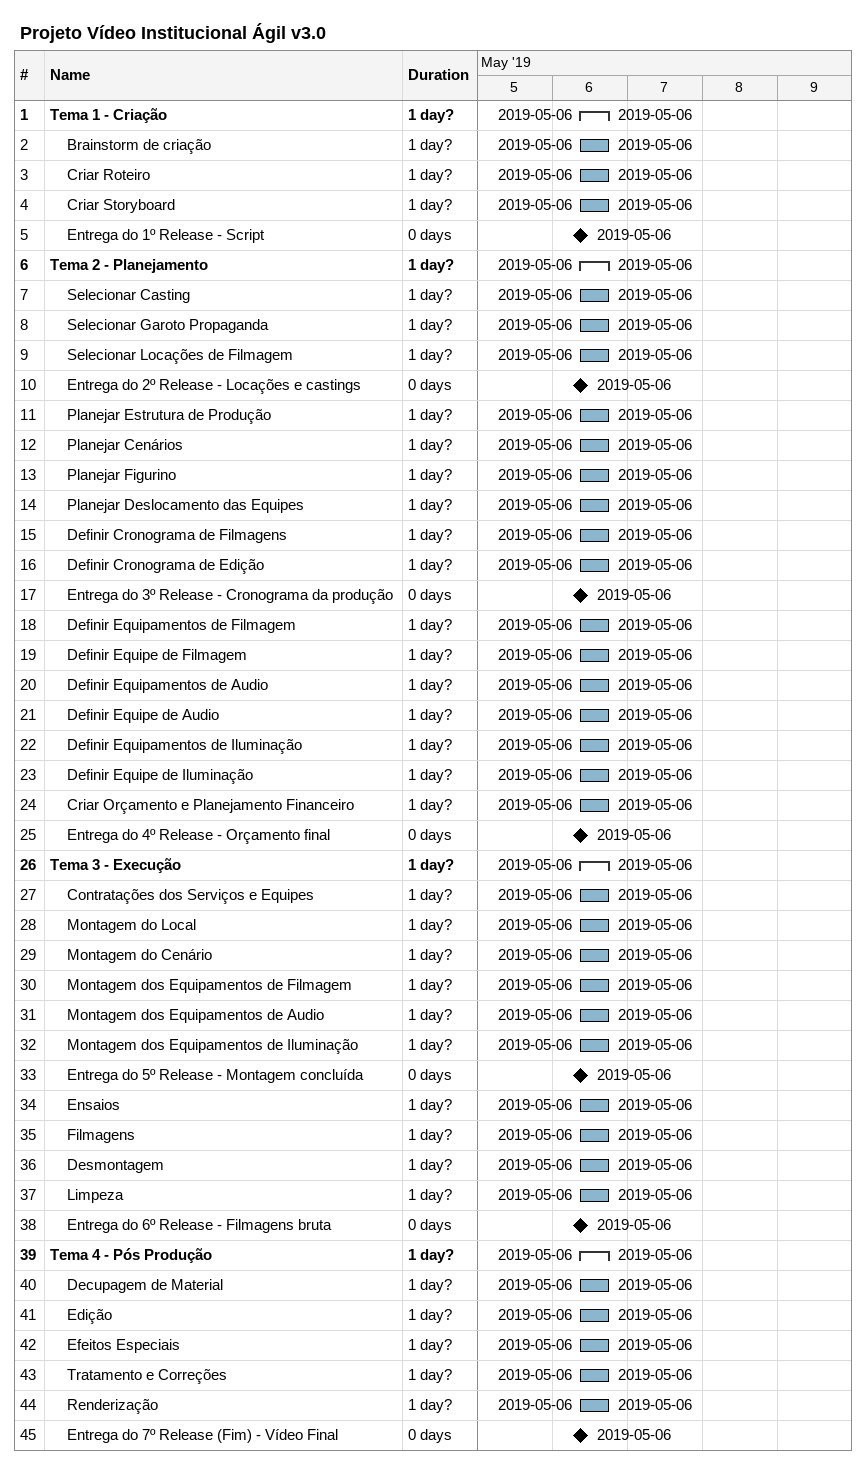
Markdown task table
Projeto Vídeo Institucional Ágil v3.0

| ID | Level | Task | Duration | Start | Finish |
|---|---|---|---|---|---|
| 1 | 1 | **Tema 1 - Criação** | 1d? | 2019-05-06 | 2019-05-06 |
| 2 | 2 | Brainstorm de criação | 1d? | 2019-05-06 | 2019-05-06 |
| 3 | 2 | Criar Roteiro | 1d? | 2019-05-06 | 2019-05-06 |
| 4 | 2 | Criar Storyboard | 1d? | 2019-05-06 | 2019-05-06 |
| 5 | 2 | Entrega do 1º Release - Script | 0d | 2019-05-06 | 2019-05-06 |
| 6 | 1 | **Tema 2 - Planejamento** | 1d? | 2019-05-06 | 2019-05-06 |
| 7 | 2 | Selecionar Casting | 1d? | 2019-05-06 | 2019-05-06 |
| 8 | 2 | Selecionar Garoto Propaganda | 1d? | 2019-05-06 | 2019-05-06 |
| 9 | 2 | Selecionar Locações de Filmagem | 1d? | 2019-05-06 | 2019-05-06 |
| 10 | 2 | Entrega do 2º Release - Locações e castings | 0d | 2019-05-06 | 2019-05-06 |
| 11 | 2 | Planejar Estrutura de Produção | 1d? | 2019-05-06 | 2019-05-06 |
| 12 | 2 | Planejar Cenários | 1d? | 2019-05-06 | 2019-05-06 |
| 13 | 2 | Planejar Figurino | 1d? | 2019-05-06 | 2019-05-06 |
| 14 | 2 | Planejar Deslocamento das Equipes | 1d? | 2019-05-06 | 2019-05-06 |
| 15 | 2 | Definir Cronograma de Filmagens | 1d? | 2019-05-06 | 2019-05-06 |
| 16 | 2 | Definir Cronograma de Edição | 1d? | 2019-05-06 | 2019-05-06 |
| 17 | 2 | Entrega do 3º Release - Cronograma da produção | 0d | 2019-05-06 | 2019-05-06 |
| 18 | 2 | Definir Equipamentos de Filmagem | 1d? | 2019-05-06 | 2019-05-06 |
| 19 | 2 | Definir Equipe de Filmagem | 1d? | 2019-05-06 | 2019-05-06 |
| 20 | 2 | Definir Equipamentos de Audio | 1d? | 2019-05-06 | 2019-05-06 |
| 21 | 2 | Definir Equipe de Audio | 1d? | 2019-05-06 | 2019-05-06 |
| 22 | 2 | Definir Equipamentos de Iluminação | 1d? | 2019-05-06 | 2019-05-06 |
| 23 | 2 | Definir Equipe de Iluminação | 1d? | 2019-05-06 | 2019-05-06 |
| 24 | 2 | Criar Orçamento e Planejamento Financeiro | 1d? | 2019-05-06 | 2019-05-06 |
| 25 | 2 | Entrega do 4º Release - Orçamento final | 0d | 2019-05-06 | 2019-05-06 |
| 26 | 1 | **Tema 3 - Execução** | 1d? | 2019-05-06 | 2019-05-06 |
| 27 | 2 | Contratações dos Serviços e Equipes | 1d? | 2019-05-06 | 2019-05-06 |
| 28 | 2 | Montagem do Local | 1d? | 2019-05-06 | 2019-05-06 |
| 29 | 2 | Montagem do Cenário | 1d? | 2019-05-06 | 2019-05-06 |
| 30 | 2 | Montagem dos Equipamentos de Filmagem | 1d? | 2019-05-06 | 2019-05-06 |
| 31 | 2 | Montagem dos Equipamentos de Audio | 1d? | 2019-05-06 | 2019-05-06 |
| 32 | 2 | Montagem dos Equipamentos de Iluminação | 1d? | 2019-05-06 | 2019-05-06 |
| 33 | 2 | Entrega do 5º Release - Montagem concluída | 0d | 2019-05-06 | 2019-05-06 |
| 34 | 2 | Ensaios | 1d? | 2019-05-06 | 2019-05-06 |
| 35 | 2 | Filmagens | 1d? | 2019-05-06 | 2019-05-06 |
| 36 | 2 | Desmontagem | 1d? | 2019-05-06 | 2019-05-06 |
| 37 | 2 | Limpeza | 1d? | 2019-05-06 | 2019-05-06 |
| 38 | 2 | Entrega do 6º Release - Filmagens bruta | 0d | 2019-05-06 | 2019-05-06 |
| 39 | 1 | **Tema 4 - Pós Produção** | 1d? | 2019-05-06 | 2019-05-06 |
| 40 | 2 | Decupagem de Material | 1d? | 2019-05-06 | 2019-05-06 |
| 41 | 2 | Edição | 1d? | 2019-05-06 | 2019-05-06 |
| 42 | 2 | Efeitos Especiais | 1d? | 2019-05-06 | 2019-05-06 |
| 43 | 2 | Tratamento e Correções | 1d? | 2019-05-06 | 2019-05-06 |
| 44 | 2 | Renderização | 1d? | 2019-05-06 | 2019-05-06 |
| 45 | 2 | Entrega do 7º Release (Fim) - Vídeo Final | 0d | 2019-05-06 | 2019-05-06 |
